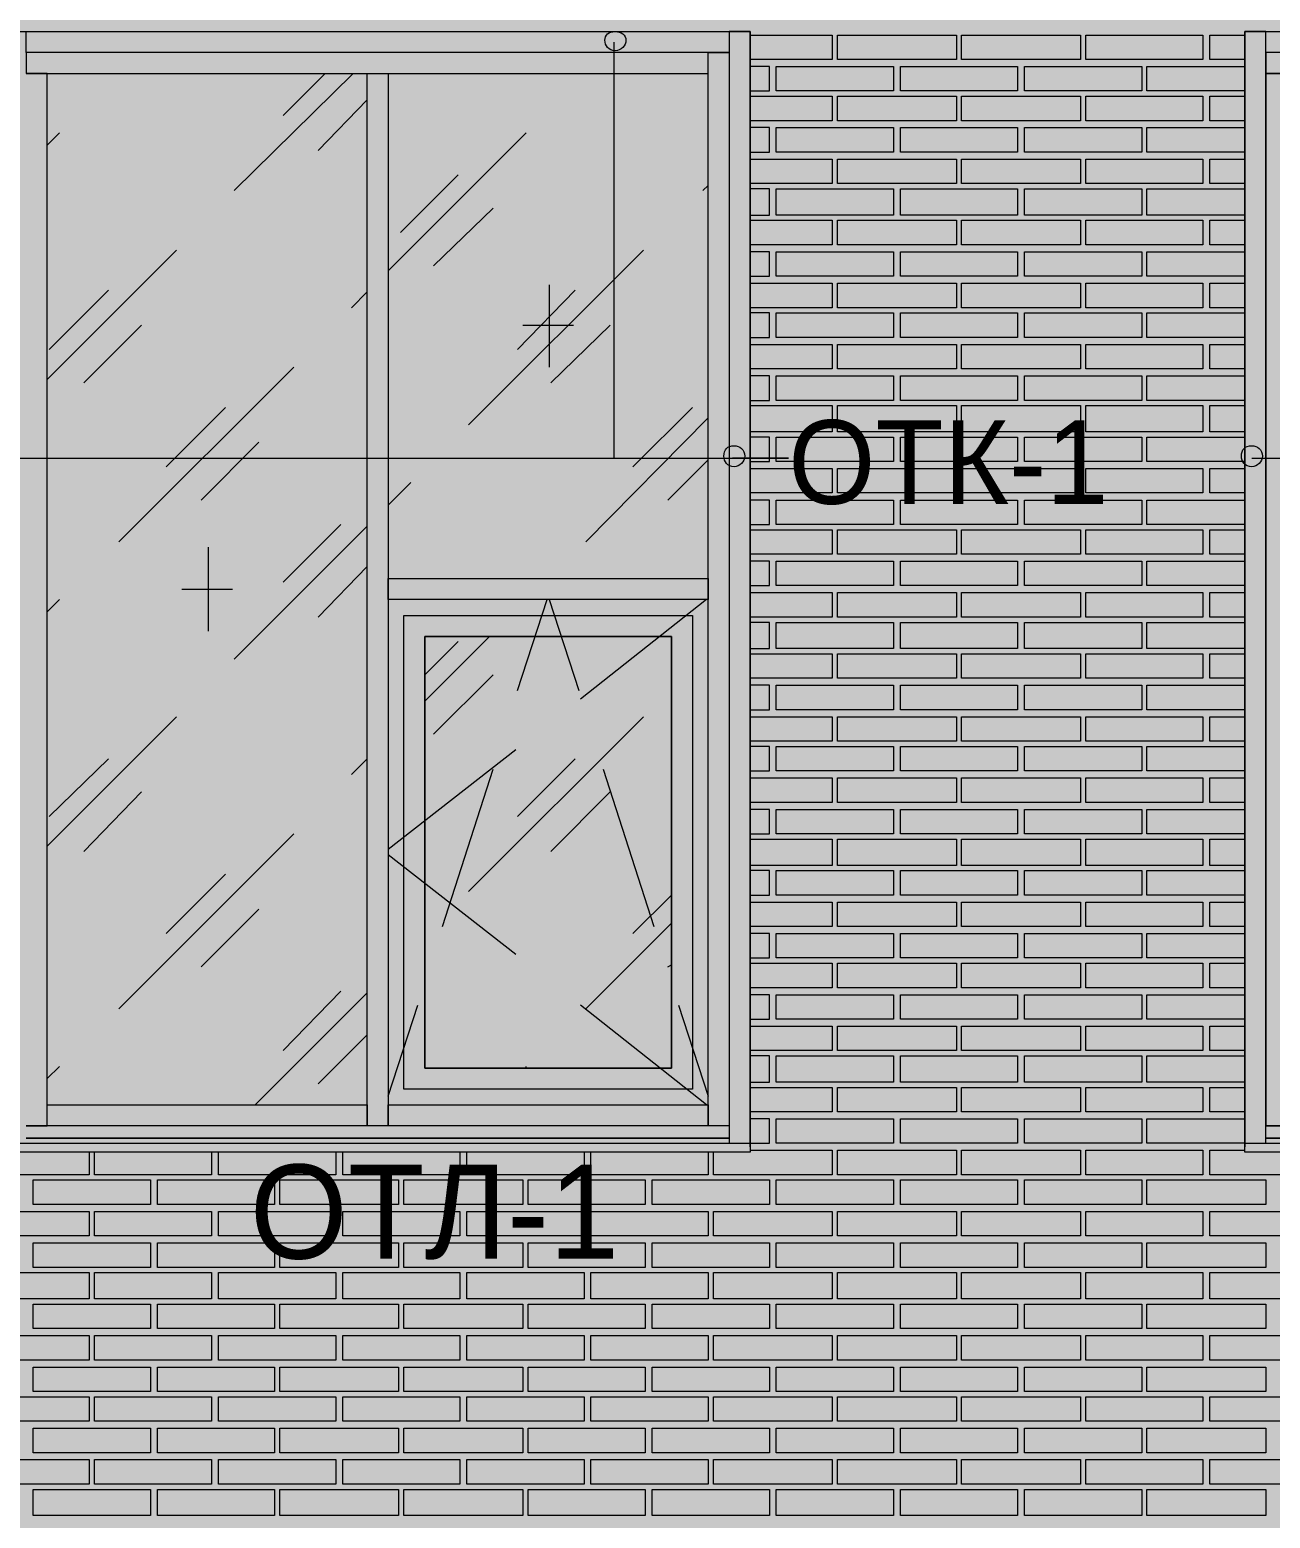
# Model space of a CAD drawing. Header units: millimetres. Extents: x -28928 to 100580, y -22867 to 36490.
# Drawn here: x -324 to 2678, y 3332 to 6934 of the extents above; entities that cross this region are included whole.
import ezdxf

# ---------------------------------------------------------------- set-up
doc = ezdxf.new("R2010")
doc.units = ezdxf.units.MM
doc.layers.add('PDF _Геометрия', color=7, linetype='Continuous', true_color=0x8f8e8d)
doc.layers.add('PDF _Сплошная заливка', color=7, linetype='Continuous', true_color=0xffffff)
doc.layers.add('PDF _Текст', color=7, linetype='Continuous')

msp = doc.modelspace()

# ---------------------------------------------------------------- hatches: boundary and pattern name
at = {"layer": 'PDF _Сплошная заливка', "true_color": 0xdcd6cf, "transparency": 33554559}
h = msp.add_hatch(color=254, dxfattribs=at)
h.paths.add_polyline_path([(-9335.1, -482.4), (-7257.8, -482.4), (-7257.8, -719.3), (-7253.6, -474), (-7245.1, -474), (-7245.1, -719.3), (-7207, -719.3), (-7207, -727.8), (-7164.7, -727.8), (-7164.7, -4713.2), (4931.1, -4713.2), (4931.1, 9028.4), (-9335.1, 9028.4), (-9335.1, 6929.9), (-7274.7, 6929.9), (-7274.7, 4218), (-9335.1, 4218)])
h.paths.add_polyline_path([(-7486.3, -4713.2), (-7486.3, -1163.6), (-9335.1, -1163.6), (-9335.1, -4713.2)])

# ---------------------------------------------------------------- linework, layer by layer
at = {"layer": 'PDF _Геометрия', "color": 7, "lineweight": 9}
for points in [[(-382.8, 6929.9), (1419.5, 6929.9), (1419.5, 4230.7), (1419.5, 4306.8), (1419.5, 5580.3), (1419.5, 6853.7), (1419.5, 6929.9), (1368.7, 6929.9), (1368.7, 6853.7), (1368.7, 5580.3), (1368.7, 4306.8), (1368.7, 4239.1)], [(2718.4, 6828.4), (2667.6, 6828.4), (2667.6, 5580.3), (2667.6, 6853.7), (2667.6, 6929.9), (2616.8, 6929.9), (2616.8, 6853.7), (2616.8, 5580.3), (2616.8, 4306.8), (2616.8, 4230.7), (2616.8, 6929.9), (4414.9, 6929.9)], [(1089.5, 6904.5), (1089.5, 5897.6), (1512.6, 5897.6), (1377.2, 5897.6)], [(-332, 4281.4), (-281.3, 4281.4), (-281.3, 5580.3), (-281.3, 6828.4), (-332, 6828.4)], [(-107.8, 6828.4), (-107.8, 6828.4)], [(171.4, 6544.9), (459.1, 6828.4)], [(289.9, 6726.8), (391.4, 6828.4)], [(1021.8, 6828.4), (1026.1, 6828.4)], [(374.5, 6642.2), (493, 6764.9)], [(-281.3, 6654.9), (-251.6, 6684.5)], [(543.7, 6350.3), (878, 6684.5)], [(573.4, 6443.4), (713, 6583)], [(1305.3, 6544.9), (1318, 6557.6)], [(653.7, 6363), (797.6, 6502.6)], [(-281.3, 6088), (31.8, 6401)], [(738.4, 5978), (1161.4, 6401)], [(933, 6316.4), (933, 6117.6)], [(-277, 6159.9), (-133.2, 6303.7)], [(454.9, 6261.4), (493, 6299.5)], [(856.8, 6159.9), (996.4, 6303.7)], [(-192.4, 6079.5), (-52.8, 6219.1)], [(869.5, 6219.1), (992.2, 6219.1)], [(937.2, 6079.5), (1081.1, 6219.1)], [(-107.8, 5694.5), (315.3, 6117.6)], [(6.4, 5876.4), (150.3, 6020.3)], [(1136.1, 5876.4), (1279.9, 6020.3)], [(1021.8, 5694.5), (1318, 5994.9)], [(91.1, 5796), (230.7, 5935.7)], [(-365.9, 5897.6), (1512.6, 5897.6)], [(1220.7, 5796), (1318, 5893.4)], [(2633.7, 5897.6), (4508, 5897.6)], [(543.7, 5783.4), (598.7, 5838.4)], [(171.4, 5411), (493, 5732.6)], [(289.9, 5597.2), (429.5, 5736.8)], [(108, 5681.8), (108, 5478.7)], [(374.5, 5512.6), (493, 5635.3)], [(-281.3, 5525.3), (-251.6, 5554.9)], [(44.5, 5580.3), (167.2, 5580.3)], [(856.8, 5334.9), (928.7, 5554.9)], [(933, 5554.9), (1004.9, 5334.9)], [(1313.7, 5554.9), (1009.1, 5313.7)], [(2667.6, 4239.1), (2667.6, 4306.8), (2667.6, 5580.3), (2667.6, 4281.4), (2718.4, 4281.4)], [(632.6, 5309.5), (789.1, 5466)], [(632.6, 5373), (713, 5453.4)], [(653.7, 5229.1), (797.6, 5373)], [(-281.3, 4958.4), (31.8, 5271.4)], [(738.4, 4848.4), (1161.4, 5271.4)], [(852.6, 5191), (543.7, 4949.9)], [(-277, 5030.3), (-133.2, 5169.9)], [(454.9, 5131.8), (493, 5169.9)], [(856.8, 5030.3), (996.4, 5169.9)], [(674.9, 4763.7), (797.6, 5144.5)], [(1064.1, 5144.5), (1186.8, 4763.7)], [(-192.4, 4945.7), (-52.8, 5089.5)], [(937.2, 4945.7), (1081.1, 5089.5)], [(-107.8, 4564.9), (315.3, 4988)], [(852.6, 4696), (543.7, 4937.2)], [(6.4, 4746.8), (150.3, 4890.7)], [(1136.1, 4746.8), (1229.1, 4839.9)], [(91.1, 4666.4), (230.7, 4806)], [(1021.8, 4564.9), (1229.1, 4772.2)], [(1220.7, 4666.4), (1229.1, 4670.7)], [(222.2, 4332.2), (493, 4603)], [(289.9, 4463.4), (429.5, 4607.2)], [(543.7, 4353.4), (615.7, 4573.4)], [(1313.7, 4332.2), (1009.1, 4573.4)], [(1246.1, 4573.4), (1318, 4353.4)], [(374.5, 4383), (493, 4501.4)], [(-281.3, 4395.7), (-251.6, 4425.3)], [(878, 4421), (878, 4425.3)], [(1368.7, 4281.4), (-332, 4281.4)], [(1368.7, 4251.8), (-332, 4251.8), (1368.7, 4251.8)], [(1368.7, 4251.8), (-332, 4251.8)], [(4364.1, 4281.4), (2667.6, 4281.4)], [(4364.1, 4251.8), (2667.6, 4251.8), (4364.1, 4251.8)], [(4364.1, 4251.8), (2667.6, 4251.8)], [(1419.5, 4222.2), (1419.5, 4218), (-382.8, 4218), (-382.8, 4239.1), (-382.8, 4243.4)], [(-382.8, 4239.1), (1419.5, 4239.1)], [(1419.5, 4243.4), (1419.5, 4239.1), (1419.5, 4218)], [(4414.9, 4222.2), (4414.9, 4218), (2616.8, 4218), (2616.8, 4239.1), (2616.8, 4243.4)], [(2616.8, 4239.1), (4414.9, 4239.1)], [(2616.8, 4218), (2616.8, 4222.2)]]:
    msp.add_lwpolyline(points, dxfattribs=at)
for points in [[(518.4, 6879.1), (-332, 6879.1), (-332, 6828.4), (518.4, 6828.4), (1318, 6828.4), (1318, 6879.1), (518.4, 6879.1), (-306.6, 6879.1), (-332, 6879.1), (-332, 6929.9), (-306.6, 6929.9), (518.4, 6929.9), (1343.4, 6929.9), (1368.7, 6929.9), (1368.7, 6879.1), (1343.4, 6879.1)], [(3518, 6879.1), (2667.6, 6879.1), (2667.6, 6828.4), (3518, 6828.4), (4317.6, 6828.4), (4317.6, 6879.1), (3518, 6879.1), (2693, 6879.1), (2667.6, 6879.1), (2667.6, 6929.9), (2693, 6929.9), (3518, 6929.9), (4343, 6929.9), (4364.1, 6929.9), (4364.1, 6879.1), (4343, 6879.1)], [(1318, 6853.7), (1318, 6879.1), (1368.7, 6879.1), (1368.7, 6853.7), (1368.7, 5580.3), (1368.7, 4281.4), (1318, 4281.4), (1318, 5580.3)], [(543.7, 4281.4), (493, 4281.4), (-281.3, 4281.4), (-281.3, 4332.2), (493, 4332.2), (493, 4281.4), (493, 5580.3), (493, 6828.4), (543.7, 6828.4), (543.7, 5580.3)], [(1318, 5554.9), (543.7, 5554.9), (543.7, 5605.7), (1318, 5605.7)], [(581.8, 5516.8), (1279.9, 5516.8), (1279.9, 4370.3), (581.8, 4370.3)], [(1279.9, 5516.8), (1279.9, 4370.3), (581.8, 4370.3), (581.8, 5516.8)], [(1229.1, 5466), (632.6, 5466), (632.6, 4421), (1229.1, 4421)], [(632.6, 4421), (632.6, 5466), (1229.1, 5466), (1229.1, 4421)], [(1318, 4281.4), (543.7, 4281.4), (543.7, 4332.2), (1318, 4332.2)]]:
    msp.add_lwpolyline(points, close=True, dxfattribs=at)
at = {"layer": 'PDF _Геометрия', "lineweight": 9}
for points in [[(1419.5, 6921.4), (1618.4, 6921.4), (1618.4, 6862.2), (1419.5, 6862.2)], [(2616.8, 6862.2), (2532.2, 6862.2), (2532.2, 6921.4), (2616.8, 6921.4)], [(1419.5, 6786), (1466.1, 6786), (1466.1, 6845.3), (1419.5, 6845.3)], [(2616.8, 6786), (2523.7, 6786), (2379.9, 6786), (2379.9, 6845.3), (2523.7, 6845.3), (2616.8, 6845.3)], [(1419.5, 6773.4), (1618.4, 6773.4), (1618.4, 6714.1), (1419.5, 6714.1)], [(2616.8, 6714.1), (2532.2, 6714.1), (2532.2, 6773.4), (2616.8, 6773.4)], [(1419.5, 6638), (1466.1, 6638), (1466.1, 6697.2), (1419.5, 6697.2)], [(2616.8, 6638), (2523.7, 6638), (2379.9, 6638), (2379.9, 6697.2), (2523.7, 6697.2), (2616.8, 6697.2)], [(1419.5, 6621), (1618.4, 6621), (1618.4, 6561.8), (1419.5, 6561.8)], [(2616.8, 6561.8), (2532.2, 6561.8), (2532.2, 6621), (2616.8, 6621)], [(1419.5, 6485.7), (1466.1, 6485.7), (1466.1, 6549.1), (1419.5, 6549.1)], [(2616.8, 6485.7), (2523.7, 6485.7), (2379.9, 6485.7), (2379.9, 6549.1), (2523.7, 6549.1), (2616.8, 6549.1)], [(1419.5, 6473), (1618.4, 6473), (1618.4, 6413.7), (1419.5, 6413.7)], [(2616.8, 6413.7), (2532.2, 6413.7), (2532.2, 6473), (2616.8, 6473)], [(1419.5, 6337.6), (1466.1, 6337.6), (1466.1, 6396.8), (1419.5, 6396.8)], [(2616.8, 6337.6), (2523.7, 6337.6), (2379.9, 6337.6), (2379.9, 6396.8), (2523.7, 6396.8), (2616.8, 6396.8)], [(1419.5, 6320.7), (1618.4, 6320.7), (1618.4, 6261.4), (1419.5, 6261.4)], [(2616.8, 6261.4), (2532.2, 6261.4), (2532.2, 6320.7), (2616.8, 6320.7)], [(1419.5, 6189.5), (1466.1, 6189.5), (1466.1, 6248.7), (1419.5, 6248.7)], [(2616.8, 6189.5), (2523.7, 6189.5), (2379.9, 6189.5), (2379.9, 6248.7), (2523.7, 6248.7), (2616.8, 6248.7)], [(1419.5, 6172.6), (1618.4, 6172.6), (1618.4, 6113.4), (1419.5, 6113.4)], [(2616.8, 6113.4), (2532.2, 6113.4), (2532.2, 6172.6), (2616.8, 6172.6)], [(1419.5, 6037.2), (1466.1, 6037.2), (1466.1, 6096.4), (1419.5, 6096.4)], [(2616.8, 6037.2), (2523.7, 6037.2), (2379.9, 6037.2), (2379.9, 6096.4), (2523.7, 6096.4), (2616.8, 6096.4)], [(1419.5, 6024.5), (1618.4, 6024.5), (1618.4, 5961), (1419.5, 5961)], [(2616.8, 5961), (2532.2, 5961), (2532.2, 6024.5), (2616.8, 6024.5)], [(1419.5, 5889.1), (1466.1, 5889.1), (1466.1, 5948.4), (1419.5, 5948.4)], [(2616.8, 5889.1), (2523.7, 5889.1), (2379.9, 5889.1), (2379.9, 5948.4), (2523.7, 5948.4), (2616.8, 5948.4)], [(1419.5, 5872.2), (1618.4, 5872.2), (1618.4, 5813), (1419.5, 5813)], [(2616.8, 5813), (2532.2, 5813), (2532.2, 5872.2), (2616.8, 5872.2)], [(1419.5, 5736.8), (1466.1, 5736.8), (1466.1, 5796), (1419.5, 5796)], [(2616.8, 5736.8), (2523.7, 5736.8), (2379.9, 5736.8), (2379.9, 5796), (2523.7, 5796), (2616.8, 5796)], [(1419.5, 5724.1), (1618.4, 5724.1), (1618.4, 5664.9), (1419.5, 5664.9)], [(2616.8, 5664.9), (2532.2, 5664.9), (2532.2, 5724.1), (2616.8, 5724.1)], [(1419.5, 5588.7), (1466.1, 5588.7), (1466.1, 5648), (1419.5, 5648)], [(2616.8, 5588.7), (2523.7, 5588.7), (2379.9, 5588.7), (2379.9, 5648), (2523.7, 5648), (2616.8, 5648)], [(1419.5, 5571.8), (1618.4, 5571.8), (1618.4, 5512.6), (1419.5, 5512.6)], [(2616.8, 5512.6), (2532.2, 5512.6), (2532.2, 5571.8), (2616.8, 5571.8)], [(1419.5, 5436.4), (1466.1, 5436.4), (1466.1, 5499.9), (1419.5, 5499.9)], [(2616.8, 5436.4), (2523.7, 5436.4), (2379.9, 5436.4), (2379.9, 5499.9), (2523.7, 5499.9), (2616.8, 5499.9)], [(1419.5, 5423.7), (1618.4, 5423.7), (1618.4, 5364.5), (1419.5, 5364.5)], [(2616.8, 5364.5), (2532.2, 5364.5), (2532.2, 5423.7), (2616.8, 5423.7)], [(1419.5, 5288.4), (1466.1, 5288.4), (1466.1, 5347.6), (1419.5, 5347.6)], [(2616.8, 5288.4), (2523.7, 5288.4), (2379.9, 5288.4), (2379.9, 5347.6), (2523.7, 5347.6), (2616.8, 5347.6)], [(1419.5, 5271.4), (1618.4, 5271.4), (1618.4, 5212.2), (1419.5, 5212.2)], [(2616.8, 5212.2), (2532.2, 5212.2), (2532.2, 5271.4), (2616.8, 5271.4)], [(1419.5, 5140.3), (1466.1, 5140.3), (1466.1, 5199.5), (1419.5, 5199.5)], [(2616.8, 5140.3), (2523.7, 5140.3), (2379.9, 5140.3), (2379.9, 5199.5), (2523.7, 5199.5), (2616.8, 5199.5)], [(1419.5, 5123.4), (1618.4, 5123.4), (1618.4, 5064.1), (1419.5, 5064.1)], [(2616.8, 5064.1), (2532.2, 5064.1), (2532.2, 5123.4), (2616.8, 5123.4)], [(1419.5, 4988), (1466.1, 4988), (1466.1, 5047.2), (1419.5, 5047.2)], [(2616.8, 4988), (2523.7, 4988), (2379.9, 4988), (2379.9, 5047.2), (2523.7, 5047.2), (2616.8, 5047.2)], [(1419.5, 4975.3), (1618.4, 4975.3), (1618.4, 4911.8), (1419.5, 4911.8)], [(2616.8, 4911.8), (2532.2, 4911.8), (2532.2, 4975.3), (2616.8, 4975.3)], [(1419.5, 4839.9), (1466.1, 4839.9), (1466.1, 4899.1), (1419.5, 4899.1)], [(2616.8, 4839.9), (2523.7, 4839.9), (2379.9, 4839.9), (2379.9, 4899.1), (2523.7, 4899.1), (2616.8, 4899.1)], [(1419.5, 4823), (1618.4, 4823), (1618.4, 4763.7), (1419.5, 4763.7)], [(2616.8, 4763.7), (2532.2, 4763.7), (2532.2, 4823), (2616.8, 4823)], [(1419.5, 4687.6), (1466.1, 4687.6), (1466.1, 4746.8), (1419.5, 4746.8)], [(2616.8, 4687.6), (2523.7, 4687.6), (2379.9, 4687.6), (2379.9, 4746.8), (2523.7, 4746.8), (2616.8, 4746.8)], [(1419.5, 4674.9), (1618.4, 4674.9), (1618.4, 4615.7), (1419.5, 4615.7)], [(2616.8, 4615.7), (2532.2, 4615.7), (2532.2, 4674.9), (2616.8, 4674.9)], [(1419.5, 4539.5), (1466.1, 4539.5), (1466.1, 4598.7), (1419.5, 4598.7)], [(2616.8, 4539.5), (2523.7, 4539.5), (2379.9, 4539.5), (2379.9, 4598.7), (2523.7, 4598.7), (2616.8, 4598.7)], [(1419.5, 4522.6), (1618.4, 4522.6), (1618.4, 4463.4), (1419.5, 4463.4)], [(2616.8, 4463.4), (2532.2, 4463.4), (2532.2, 4522.6), (2616.8, 4522.6)], [(1419.5, 4387.2), (1466.1, 4387.2), (1466.1, 4450.7), (1419.5, 4450.7)], [(2616.8, 4387.2), (2523.7, 4387.2), (2379.9, 4387.2), (2379.9, 4450.7), (2523.7, 4450.7), (2616.8, 4450.7)], [(1419.5, 4374.5), (1618.4, 4374.5), (1618.4, 4315.3), (1419.5, 4315.3)], [(2616.8, 4315.3), (2532.2, 4315.3), (2532.2, 4374.5), (2616.8, 4374.5)], [(1419.5, 4239.1), (1466.1, 4239.1), (1466.1, 4298.4), (1419.5, 4298.4)], [(2616.8, 4239.1), (2523.7, 4239.1), (2379.9, 4239.1), (2379.9, 4298.4), (2523.7, 4298.4), (2616.8, 4298.4)], [(-179.7, 4218), (-179.7, 4163), (-467.4, 4163), (-467.4, 4222.2), (-382.8, 4222.2)], [(116.4, 4218), (116.4, 4163), (-167, 4163), (-167, 4218)], [(416.8, 4218), (416.8, 4163), (133.4, 4163), (133.4, 4218)], [(717.2, 4218), (717.2, 4163), (433.7, 4163), (433.7, 4218)], [(1017.6, 4218), (1017.6, 4163), (734.1, 4163), (734.1, 4218)], [(1318, 4218), (1318, 4163), (1034.5, 4163), (1034.5, 4218)], [(1419.5, 4222.2), (1618.4, 4222.2), (1618.4, 4163), (1330.7, 4163), (1330.7, 4218)], [(2815.7, 4218), (2815.7, 4163), (2532.2, 4163), (2532.2, 4222.2), (2616.8, 4222.2)]]:
    msp.add_lwpolyline(points, dxfattribs=at)
for points in [[(1918.7, 6921.4), (1918.7, 6862.2), (1631.1, 6862.2), (1631.1, 6921.4)], [(2219.1, 6921.4), (2219.1, 6862.2), (1931.4, 6862.2), (1931.4, 6921.4)], [(2515.3, 6921.4), (2515.3, 6862.2), (2231.8, 6862.2), (2231.8, 6921.4)], [(1766.4, 6786), (1626.8, 6786), (1483, 6786), (1483, 6845.3), (1626.8, 6845.3), (1766.4, 6845.3)], [(2066.8, 6786), (1923, 6786), (1783.4, 6786), (1783.4, 6845.3), (1923, 6845.3), (2066.8, 6845.3)], [(2367.2, 6786), (2223.4, 6786), (2083.7, 6786), (2083.7, 6845.3), (2223.4, 6845.3), (2367.2, 6845.3)], [(1918.7, 6773.4), (1918.7, 6714.1), (1631.1, 6714.1), (1631.1, 6773.4)], [(2219.1, 6773.4), (2219.1, 6714.1), (1931.4, 6714.1), (1931.4, 6773.4)], [(2515.3, 6773.4), (2515.3, 6714.1), (2231.8, 6714.1), (2231.8, 6773.4)], [(1766.4, 6638), (1626.8, 6638), (1483, 6638), (1483, 6697.2), (1626.8, 6697.2), (1766.4, 6697.2)], [(2066.8, 6638), (1923, 6638), (1783.4, 6638), (1783.4, 6697.2), (1923, 6697.2), (2066.8, 6697.2)], [(2367.2, 6638), (2223.4, 6638), (2083.7, 6638), (2083.7, 6697.2), (2223.4, 6697.2), (2367.2, 6697.2)], [(1918.7, 6621), (1918.7, 6561.8), (1631.1, 6561.8), (1631.1, 6621)], [(2219.1, 6621), (2219.1, 6561.8), (1931.4, 6561.8), (1931.4, 6621)], [(2515.3, 6621), (2515.3, 6561.8), (2231.8, 6561.8), (2231.8, 6621)], [(1766.4, 6485.7), (1626.8, 6485.7), (1483, 6485.7), (1483, 6549.1), (1626.8, 6549.1), (1766.4, 6549.1)], [(2066.8, 6485.7), (1923, 6485.7), (1783.4, 6485.7), (1783.4, 6549.1), (1923, 6549.1), (2066.8, 6549.1)], [(2367.2, 6485.7), (2223.4, 6485.7), (2083.7, 6485.7), (2083.7, 6549.1), (2223.4, 6549.1), (2367.2, 6549.1)], [(1918.7, 6473), (1918.7, 6413.7), (1631.1, 6413.7), (1631.1, 6473)], [(2219.1, 6473), (2219.1, 6413.7), (1931.4, 6413.7), (1931.4, 6473)], [(2515.3, 6473), (2515.3, 6413.7), (2231.8, 6413.7), (2231.8, 6473)], [(1766.4, 6337.6), (1626.8, 6337.6), (1483, 6337.6), (1483, 6396.8), (1626.8, 6396.8), (1766.4, 6396.8)], [(2066.8, 6337.6), (1923, 6337.6), (1783.4, 6337.6), (1783.4, 6396.8), (1923, 6396.8), (2066.8, 6396.8)], [(2367.2, 6337.6), (2223.4, 6337.6), (2083.7, 6337.6), (2083.7, 6396.8), (2223.4, 6396.8), (2367.2, 6396.8)], [(1918.7, 6320.7), (1918.7, 6261.4), (1631.1, 6261.4), (1631.1, 6320.7)], [(2219.1, 6320.7), (2219.1, 6261.4), (1931.4, 6261.4), (1931.4, 6320.7)], [(2515.3, 6320.7), (2515.3, 6261.4), (2231.8, 6261.4), (2231.8, 6320.7)], [(1766.4, 6189.5), (1626.8, 6189.5), (1483, 6189.5), (1483, 6248.7), (1626.8, 6248.7), (1766.4, 6248.7)], [(2066.8, 6189.5), (1923, 6189.5), (1783.4, 6189.5), (1783.4, 6248.7), (1923, 6248.7), (2066.8, 6248.7)], [(2367.2, 6189.5), (2223.4, 6189.5), (2083.7, 6189.5), (2083.7, 6248.7), (2223.4, 6248.7), (2367.2, 6248.7)], [(1918.7, 6172.6), (1918.7, 6113.4), (1631.1, 6113.4), (1631.1, 6172.6)], [(2219.1, 6172.6), (2219.1, 6113.4), (1931.4, 6113.4), (1931.4, 6172.6)], [(2515.3, 6172.6), (2515.3, 6113.4), (2231.8, 6113.4), (2231.8, 6172.6)], [(1766.4, 6037.2), (1626.8, 6037.2), (1483, 6037.2), (1483, 6096.4), (1626.8, 6096.4), (1766.4, 6096.4)], [(2066.8, 6037.2), (1923, 6037.2), (1783.4, 6037.2), (1783.4, 6096.4), (1923, 6096.4), (2066.8, 6096.4)], [(2367.2, 6037.2), (2223.4, 6037.2), (2083.7, 6037.2), (2083.7, 6096.4), (2223.4, 6096.4), (2367.2, 6096.4)], [(1918.7, 6024.5), (1918.7, 5961), (1631.1, 5961), (1631.1, 6024.5)], [(2219.1, 6024.5), (2219.1, 5961), (1931.4, 5961), (1931.4, 6024.5)], [(2515.3, 6024.5), (2515.3, 5961), (2231.8, 5961), (2231.8, 6024.5)], [(1766.4, 5889.1), (1626.8, 5889.1), (1483, 5889.1), (1483, 5948.4), (1626.8, 5948.4), (1766.4, 5948.4)], [(2066.8, 5889.1), (1923, 5889.1), (1783.4, 5889.1), (1783.4, 5948.4), (1923, 5948.4), (2066.8, 5948.4)], [(2367.2, 5889.1), (2223.4, 5889.1), (2083.7, 5889.1), (2083.7, 5948.4), (2223.4, 5948.4), (2367.2, 5948.4)], [(1918.7, 5872.2), (1918.7, 5813), (1631.1, 5813), (1631.1, 5872.2)], [(2219.1, 5872.2), (2219.1, 5813), (1931.4, 5813), (1931.4, 5872.2)], [(2515.3, 5872.2), (2515.3, 5813), (2231.8, 5813), (2231.8, 5872.2)], [(1766.4, 5736.8), (1626.8, 5736.8), (1483, 5736.8), (1483, 5796), (1626.8, 5796), (1766.4, 5796)], [(2066.8, 5736.8), (1923, 5736.8), (1783.4, 5736.8), (1783.4, 5796), (1923, 5796), (2066.8, 5796)], [(2367.2, 5736.8), (2223.4, 5736.8), (2083.7, 5736.8), (2083.7, 5796), (2223.4, 5796), (2367.2, 5796)], [(1918.7, 5724.1), (1918.7, 5664.9), (1631.1, 5664.9), (1631.1, 5724.1)], [(2219.1, 5724.1), (2219.1, 5664.9), (1931.4, 5664.9), (1931.4, 5724.1)], [(2515.3, 5724.1), (2515.3, 5664.9), (2231.8, 5664.9), (2231.8, 5724.1)], [(1766.4, 5588.7), (1626.8, 5588.7), (1483, 5588.7), (1483, 5648), (1626.8, 5648), (1766.4, 5648)], [(2066.8, 5588.7), (1923, 5588.7), (1783.4, 5588.7), (1783.4, 5648), (1923, 5648), (2066.8, 5648)], [(2367.2, 5588.7), (2223.4, 5588.7), (2083.7, 5588.7), (2083.7, 5648), (2223.4, 5648), (2367.2, 5648)], [(1918.7, 5571.8), (1918.7, 5512.6), (1631.1, 5512.6), (1631.1, 5571.8)], [(2219.1, 5571.8), (2219.1, 5512.6), (1931.4, 5512.6), (1931.4, 5571.8)], [(2515.3, 5571.8), (2515.3, 5512.6), (2231.8, 5512.6), (2231.8, 5571.8)], [(1766.4, 5436.4), (1626.8, 5436.4), (1483, 5436.4), (1483, 5499.9), (1626.8, 5499.9), (1766.4, 5499.9)], [(2066.8, 5436.4), (1923, 5436.4), (1783.4, 5436.4), (1783.4, 5499.9), (1923, 5499.9), (2066.8, 5499.9)], [(2367.2, 5436.4), (2223.4, 5436.4), (2083.7, 5436.4), (2083.7, 5499.9), (2223.4, 5499.9), (2367.2, 5499.9)], [(1918.7, 5423.7), (1918.7, 5364.5), (1631.1, 5364.5), (1631.1, 5423.7)], [(2219.1, 5423.7), (2219.1, 5364.5), (1931.4, 5364.5), (1931.4, 5423.7)], [(2515.3, 5423.7), (2515.3, 5364.5), (2231.8, 5364.5), (2231.8, 5423.7)], [(1766.4, 5288.4), (1626.8, 5288.4), (1483, 5288.4), (1483, 5347.6), (1626.8, 5347.6), (1766.4, 5347.6)], [(2066.8, 5288.4), (1923, 5288.4), (1783.4, 5288.4), (1783.4, 5347.6), (1923, 5347.6), (2066.8, 5347.6)], [(2367.2, 5288.4), (2223.4, 5288.4), (2083.7, 5288.4), (2083.7, 5347.6), (2223.4, 5347.6), (2367.2, 5347.6)], [(1918.7, 5271.4), (1918.7, 5212.2), (1631.1, 5212.2), (1631.1, 5271.4)], [(2219.1, 5271.4), (2219.1, 5212.2), (1931.4, 5212.2), (1931.4, 5271.4)], [(2515.3, 5271.4), (2515.3, 5212.2), (2231.8, 5212.2), (2231.8, 5271.4)], [(1766.4, 5140.3), (1626.8, 5140.3), (1483, 5140.3), (1483, 5199.5), (1626.8, 5199.5), (1766.4, 5199.5)], [(2066.8, 5140.3), (1923, 5140.3), (1783.4, 5140.3), (1783.4, 5199.5), (1923, 5199.5), (2066.8, 5199.5)], [(2367.2, 5140.3), (2223.4, 5140.3), (2083.7, 5140.3), (2083.7, 5199.5), (2223.4, 5199.5), (2367.2, 5199.5)], [(1918.7, 5123.4), (1918.7, 5064.1), (1631.1, 5064.1), (1631.1, 5123.4)], [(2219.1, 5123.4), (2219.1, 5064.1), (1931.4, 5064.1), (1931.4, 5123.4)], [(2515.3, 5123.4), (2515.3, 5064.1), (2231.8, 5064.1), (2231.8, 5123.4)], [(1766.4, 4988), (1626.8, 4988), (1483, 4988), (1483, 5047.2), (1626.8, 5047.2), (1766.4, 5047.2)], [(2066.8, 4988), (1923, 4988), (1783.4, 4988), (1783.4, 5047.2), (1923, 5047.2), (2066.8, 5047.2)], [(2367.2, 4988), (2223.4, 4988), (2083.7, 4988), (2083.7, 5047.2), (2223.4, 5047.2), (2367.2, 5047.2)], [(1918.7, 4975.3), (1918.7, 4911.8), (1631.1, 4911.8), (1631.1, 4975.3)], [(2219.1, 4975.3), (2219.1, 4911.8), (1931.4, 4911.8), (1931.4, 4975.3)], [(2515.3, 4975.3), (2515.3, 4911.8), (2231.8, 4911.8), (2231.8, 4975.3)], [(1766.4, 4839.9), (1626.8, 4839.9), (1483, 4839.9), (1483, 4899.1), (1626.8, 4899.1), (1766.4, 4899.1)], [(2066.8, 4839.9), (1923, 4839.9), (1783.4, 4839.9), (1783.4, 4899.1), (1923, 4899.1), (2066.8, 4899.1)], [(2367.2, 4839.9), (2223.4, 4839.9), (2083.7, 4839.9), (2083.7, 4899.1), (2223.4, 4899.1), (2367.2, 4899.1)], [(1918.7, 4823), (1918.7, 4763.7), (1631.1, 4763.7), (1631.1, 4823)], [(2219.1, 4823), (2219.1, 4763.7), (1931.4, 4763.7), (1931.4, 4823)], [(2515.3, 4823), (2515.3, 4763.7), (2231.8, 4763.7), (2231.8, 4823)], [(1766.4, 4687.6), (1626.8, 4687.6), (1483, 4687.6), (1483, 4746.8), (1626.8, 4746.8), (1766.4, 4746.8)], [(2066.8, 4687.6), (1923, 4687.6), (1783.4, 4687.6), (1783.4, 4746.8), (1923, 4746.8), (2066.8, 4746.8)], [(2367.2, 4687.6), (2223.4, 4687.6), (2083.7, 4687.6), (2083.7, 4746.8), (2223.4, 4746.8), (2367.2, 4746.8)], [(1918.7, 4674.9), (1918.7, 4615.7), (1631.1, 4615.7), (1631.1, 4674.9)], [(2219.1, 4674.9), (2219.1, 4615.7), (1931.4, 4615.7), (1931.4, 4674.9)], [(2515.3, 4674.9), (2515.3, 4615.7), (2231.8, 4615.7), (2231.8, 4674.9)], [(1766.4, 4539.5), (1626.8, 4539.5), (1483, 4539.5), (1483, 4598.7), (1626.8, 4598.7), (1766.4, 4598.7)], [(2066.8, 4539.5), (1923, 4539.5), (1783.4, 4539.5), (1783.4, 4598.7), (1923, 4598.7), (2066.8, 4598.7)], [(2367.2, 4539.5), (2223.4, 4539.5), (2083.7, 4539.5), (2083.7, 4598.7), (2223.4, 4598.7), (2367.2, 4598.7)], [(1918.7, 4522.6), (1918.7, 4463.4), (1631.1, 4463.4), (1631.1, 4522.6)], [(2219.1, 4522.6), (2219.1, 4463.4), (1931.4, 4463.4), (1931.4, 4522.6)], [(2515.3, 4522.6), (2515.3, 4463.4), (2231.8, 4463.4), (2231.8, 4522.6)], [(1766.4, 4387.2), (1626.8, 4387.2), (1483, 4387.2), (1483, 4450.7), (1626.8, 4450.7), (1766.4, 4450.7)], [(2066.8, 4387.2), (1923, 4387.2), (1783.4, 4387.2), (1783.4, 4450.7), (1923, 4450.7), (2066.8, 4450.7)], [(2367.2, 4387.2), (2223.4, 4387.2), (2083.7, 4387.2), (2083.7, 4450.7), (2223.4, 4450.7), (2367.2, 4450.7)], [(1918.7, 4374.5), (1918.7, 4315.3), (1631.1, 4315.3), (1631.1, 4374.5)], [(2219.1, 4374.5), (2219.1, 4315.3), (1931.4, 4315.3), (1931.4, 4374.5)], [(2515.3, 4374.5), (2515.3, 4315.3), (2231.8, 4315.3), (2231.8, 4374.5)], [(1766.4, 4239.1), (1626.8, 4239.1), (1483, 4239.1), (1483, 4298.4), (1626.8, 4298.4), (1766.4, 4298.4)], [(2066.8, 4239.1), (1923, 4239.1), (1783.4, 4239.1), (1783.4, 4298.4), (1923, 4298.4), (2066.8, 4298.4)], [(2367.2, 4239.1), (2223.4, 4239.1), (2083.7, 4239.1), (2083.7, 4298.4), (2223.4, 4298.4), (2367.2, 4298.4)], [(1918.7, 4222.2), (1918.7, 4163), (1631.1, 4163), (1631.1, 4222.2)], [(2219.1, 4222.2), (2219.1, 4163), (1931.4, 4163), (1931.4, 4222.2)], [(2515.3, 4222.2), (2515.3, 4163), (2231.8, 4163), (2231.8, 4222.2)], [(-31.6, 4091), (-175.5, 4091), (-315.1, 4091), (-315.1, 4150.3), (-175.5, 4150.3), (-31.6, 4150.3)], [(268.7, 4091), (124.9, 4091), (-14.7, 4091), (-14.7, 4150.3), (124.9, 4150.3), (268.7, 4150.3)], [(569.1, 4091), (425.3, 4091), (281.4, 4091), (281.4, 4150.3), (425.3, 4150.3), (569.1, 4150.3)], [(869.5, 4091), (725.7, 4091), (581.8, 4091), (581.8, 4150.3), (725.7, 4150.3), (869.5, 4150.3)], [(1165.7, 4091), (1026.1, 4091), (882.2, 4091), (882.2, 4150.3), (1026.1, 4150.3), (1165.7, 4150.3)], [(1466.1, 4091), (1326.4, 4091), (1182.6, 4091), (1182.6, 4150.3), (1326.4, 4150.3), (1466.1, 4150.3)], [(1766.4, 4091), (1626.8, 4091), (1483, 4091), (1483, 4150.3), (1626.8, 4150.3), (1766.4, 4150.3)], [(2066.8, 4091), (1923, 4091), (1783.4, 4091), (1783.4, 4150.3), (1923, 4150.3), (2066.8, 4150.3)], [(2367.2, 4091), (2223.4, 4091), (2083.7, 4091), (2083.7, 4150.3), (2223.4, 4150.3), (2367.2, 4150.3)], [(2667.6, 4091), (2523.7, 4091), (2379.9, 4091), (2379.9, 4150.3), (2523.7, 4150.3), (2667.6, 4150.3)], [(-179.7, 4074.1), (-179.7, 4014.9), (-467.4, 4014.9), (-467.4, 4074.1)], [(116.4, 4074.1), (116.4, 4014.9), (-167, 4014.9), (-167, 4074.1)], [(416.8, 4074.1), (416.8, 4014.9), (133.4, 4014.9), (133.4, 4074.1)], [(717.2, 4074.1), (717.2, 4014.9), (433.7, 4014.9), (433.7, 4074.1)], [(1017.6, 4074.1), (1017.6, 4014.9), (734.1, 4014.9), (734.1, 4074.1)], [(1318, 4074.1), (1318, 4014.9), (1034.5, 4014.9), (1034.5, 4074.1)], [(1618.4, 4074.1), (1618.4, 4014.9), (1330.7, 4014.9), (1330.7, 4074.1)], [(1918.7, 4074.1), (1918.7, 4014.9), (1631.1, 4014.9), (1631.1, 4074.1)], [(2219.1, 4074.1), (2219.1, 4014.9), (1931.4, 4014.9), (1931.4, 4074.1)], [(2515.3, 4074.1), (2515.3, 4014.9), (2231.8, 4014.9), (2231.8, 4074.1)], [(2815.7, 4074.1), (2815.7, 4014.9), (2532.2, 4014.9), (2532.2, 4074.1)], [(-31.6, 3938.7), (-175.5, 3938.7), (-315.1, 3938.7), (-315.1, 3998), (-175.5, 3998), (-31.6, 3998)], [(268.7, 3938.7), (124.9, 3938.7), (-14.7, 3938.7), (-14.7, 3998), (124.9, 3998), (268.7, 3998)], [(569.1, 3938.7), (425.3, 3938.7), (281.4, 3938.7), (281.4, 3998), (425.3, 3998), (569.1, 3998)], [(869.5, 3938.7), (725.7, 3938.7), (581.8, 3938.7), (581.8, 3998), (725.7, 3998), (869.5, 3998)], [(1165.7, 3938.7), (1026.1, 3938.7), (882.2, 3938.7), (882.2, 3998), (1026.1, 3998), (1165.7, 3998)], [(1466.1, 3938.7), (1326.4, 3938.7), (1182.6, 3938.7), (1182.6, 3998), (1326.4, 3998), (1466.1, 3998)], [(1766.4, 3938.7), (1626.8, 3938.7), (1483, 3938.7), (1483, 3998), (1626.8, 3998), (1766.4, 3998)], [(2066.8, 3938.7), (1923, 3938.7), (1783.4, 3938.7), (1783.4, 3998), (1923, 3998), (2066.8, 3998)], [(2367.2, 3938.7), (2223.4, 3938.7), (2083.7, 3938.7), (2083.7, 3998), (2223.4, 3998), (2367.2, 3998)], [(2667.6, 3938.7), (2523.7, 3938.7), (2379.9, 3938.7), (2379.9, 3998), (2523.7, 3998), (2667.6, 3998)], [(-179.7, 3926), (-179.7, 3862.6), (-467.4, 3862.6), (-467.4, 3926)], [(116.4, 3926), (116.4, 3862.6), (-167, 3862.6), (-167, 3926)], [(416.8, 3926), (416.8, 3862.6), (133.4, 3862.6), (133.4, 3926)], [(717.2, 3926), (717.2, 3862.6), (433.7, 3862.6), (433.7, 3926)], [(1017.6, 3926), (1017.6, 3862.6), (734.1, 3862.6), (734.1, 3926)], [(1318, 3926), (1318, 3862.6), (1034.5, 3862.6), (1034.5, 3926)], [(1618.4, 3926), (1618.4, 3862.6), (1330.7, 3862.6), (1330.7, 3926)], [(1918.7, 3926), (1918.7, 3862.6), (1631.1, 3862.6), (1631.1, 3926)], [(2219.1, 3926), (2219.1, 3862.6), (1931.4, 3862.6), (1931.4, 3926)], [(2515.3, 3926), (2515.3, 3862.6), (2231.8, 3862.6), (2231.8, 3926)], [(2815.7, 3926), (2815.7, 3862.6), (2532.2, 3862.6), (2532.2, 3926)], [(-31.6, 3790.7), (-175.5, 3790.7), (-315.1, 3790.7), (-315.1, 3849.9), (-175.5, 3849.9), (-31.6, 3849.9)], [(268.7, 3790.7), (124.9, 3790.7), (-14.7, 3790.7), (-14.7, 3849.9), (124.9, 3849.9), (268.7, 3849.9)], [(569.1, 3790.7), (425.3, 3790.7), (281.4, 3790.7), (281.4, 3849.9), (425.3, 3849.9), (569.1, 3849.9)], [(869.5, 3790.7), (725.7, 3790.7), (581.8, 3790.7), (581.8, 3849.9), (725.7, 3849.9), (869.5, 3849.9)], [(1165.7, 3790.7), (1026.1, 3790.7), (882.2, 3790.7), (882.2, 3849.9), (1026.1, 3849.9), (1165.7, 3849.9)], [(1466.1, 3790.7), (1326.4, 3790.7), (1182.6, 3790.7), (1182.6, 3849.9), (1326.4, 3849.9), (1466.1, 3849.9)], [(1766.4, 3790.7), (1626.8, 3790.7), (1483, 3790.7), (1483, 3849.9), (1626.8, 3849.9), (1766.4, 3849.9)], [(2066.8, 3790.7), (1923, 3790.7), (1783.4, 3790.7), (1783.4, 3849.9), (1923, 3849.9), (2066.8, 3849.9)], [(2367.2, 3790.7), (2223.4, 3790.7), (2083.7, 3790.7), (2083.7, 3849.9), (2223.4, 3849.9), (2367.2, 3849.9)], [(2667.6, 3790.7), (2523.7, 3790.7), (2379.9, 3790.7), (2379.9, 3849.9), (2523.7, 3849.9), (2667.6, 3849.9)], [(-179.7, 3773.7), (-179.7, 3714.5), (-467.4, 3714.5), (-467.4, 3773.7)], [(116.4, 3773.7), (116.4, 3714.5), (-167, 3714.5), (-167, 3773.7)], [(416.8, 3773.7), (416.8, 3714.5), (133.4, 3714.5), (133.4, 3773.7)], [(717.2, 3773.7), (717.2, 3714.5), (433.7, 3714.5), (433.7, 3773.7)], [(1017.6, 3773.7), (1017.6, 3714.5), (734.1, 3714.5), (734.1, 3773.7)], [(1318, 3773.7), (1318, 3714.5), (1034.5, 3714.5), (1034.5, 3773.7)], [(1618.4, 3773.7), (1618.4, 3714.5), (1330.7, 3714.5), (1330.7, 3773.7)], [(1918.7, 3773.7), (1918.7, 3714.5), (1631.1, 3714.5), (1631.1, 3773.7)], [(2219.1, 3773.7), (2219.1, 3714.5), (1931.4, 3714.5), (1931.4, 3773.7)], [(2515.3, 3773.7), (2515.3, 3714.5), (2231.8, 3714.5), (2231.8, 3773.7)], [(2815.7, 3773.7), (2815.7, 3714.5), (2532.2, 3714.5), (2532.2, 3773.7)], [(-31.6, 3638.4), (-175.5, 3638.4), (-315.1, 3638.4), (-315.1, 3697.6), (-175.5, 3697.6), (-31.6, 3697.6)], [(268.7, 3638.4), (124.9, 3638.4), (-14.7, 3638.4), (-14.7, 3697.6), (124.9, 3697.6), (268.7, 3697.6)], [(569.1, 3638.4), (425.3, 3638.4), (281.4, 3638.4), (281.4, 3697.6), (425.3, 3697.6), (569.1, 3697.6)], [(869.5, 3638.4), (725.7, 3638.4), (581.8, 3638.4), (581.8, 3697.6), (725.7, 3697.6), (869.5, 3697.6)], [(1165.7, 3638.4), (1026.1, 3638.4), (882.2, 3638.4), (882.2, 3697.6), (1026.1, 3697.6), (1165.7, 3697.6)], [(1466.1, 3638.4), (1326.4, 3638.4), (1182.6, 3638.4), (1182.6, 3697.6), (1326.4, 3697.6), (1466.1, 3697.6)], [(1766.4, 3638.4), (1626.8, 3638.4), (1483, 3638.4), (1483, 3697.6), (1626.8, 3697.6), (1766.4, 3697.6)], [(2066.8, 3638.4), (1923, 3638.4), (1783.4, 3638.4), (1783.4, 3697.6), (1923, 3697.6), (2066.8, 3697.6)], [(2367.2, 3638.4), (2223.4, 3638.4), (2083.7, 3638.4), (2083.7, 3697.6), (2223.4, 3697.6), (2367.2, 3697.6)], [(2667.6, 3638.4), (2523.7, 3638.4), (2379.9, 3638.4), (2379.9, 3697.6), (2523.7, 3697.6), (2667.6, 3697.6)], [(-179.7, 3625.7), (-179.7, 3566.4), (-467.4, 3566.4), (-467.4, 3625.7)], [(116.4, 3625.7), (116.4, 3566.4), (-167, 3566.4), (-167, 3625.7)], [(416.8, 3625.7), (416.8, 3566.4), (133.4, 3566.4), (133.4, 3625.7)], [(717.2, 3625.7), (717.2, 3566.4), (433.7, 3566.4), (433.7, 3625.7)], [(1017.6, 3625.7), (1017.6, 3566.4), (734.1, 3566.4), (734.1, 3625.7)], [(1318, 3625.7), (1318, 3566.4), (1034.5, 3566.4), (1034.5, 3625.7)], [(1618.4, 3625.7), (1618.4, 3566.4), (1330.7, 3566.4), (1330.7, 3625.7)], [(1918.7, 3625.7), (1918.7, 3566.4), (1631.1, 3566.4), (1631.1, 3625.7)], [(2219.1, 3625.7), (2219.1, 3566.4), (1931.4, 3566.4), (1931.4, 3625.7)], [(2515.3, 3625.7), (2515.3, 3566.4), (2231.8, 3566.4), (2231.8, 3625.7)], [(2815.7, 3625.7), (2815.7, 3566.4), (2532.2, 3566.4), (2532.2, 3625.7)], [(-31.6, 3490.3), (-175.5, 3490.3), (-315.1, 3490.3), (-315.1, 3549.5), (-175.5, 3549.5), (-31.6, 3549.5)], [(268.7, 3490.3), (124.9, 3490.3), (-14.7, 3490.3), (-14.7, 3549.5), (124.9, 3549.5), (268.7, 3549.5)], [(569.1, 3490.3), (425.3, 3490.3), (281.4, 3490.3), (281.4, 3549.5), (425.3, 3549.5), (569.1, 3549.5)], [(869.5, 3490.3), (725.7, 3490.3), (581.8, 3490.3), (581.8, 3549.5), (725.7, 3549.5), (869.5, 3549.5)], [(1165.7, 3490.3), (1026.1, 3490.3), (882.2, 3490.3), (882.2, 3549.5), (1026.1, 3549.5), (1165.7, 3549.5)], [(1466.1, 3490.3), (1326.4, 3490.3), (1182.6, 3490.3), (1182.6, 3549.5), (1326.4, 3549.5), (1466.1, 3549.5)], [(1766.4, 3490.3), (1626.8, 3490.3), (1483, 3490.3), (1483, 3549.5), (1626.8, 3549.5), (1766.4, 3549.5)], [(2066.8, 3490.3), (1923, 3490.3), (1783.4, 3490.3), (1783.4, 3549.5), (1923, 3549.5), (2066.8, 3549.5)], [(2367.2, 3490.3), (2223.4, 3490.3), (2083.7, 3490.3), (2083.7, 3549.5), (2223.4, 3549.5), (2367.2, 3549.5)], [(2667.6, 3490.3), (2523.7, 3490.3), (2379.9, 3490.3), (2379.9, 3549.5), (2523.7, 3549.5), (2667.6, 3549.5)], [(-179.7, 3473.4), (-179.7, 3414.1), (-467.4, 3414.1), (-467.4, 3473.4)], [(116.4, 3473.4), (116.4, 3414.1), (-167, 3414.1), (-167, 3473.4)], [(416.8, 3473.4), (416.8, 3414.1), (133.4, 3414.1), (133.4, 3473.4)], [(717.2, 3473.4), (717.2, 3414.1), (433.7, 3414.1), (433.7, 3473.4)], [(1017.6, 3473.4), (1017.6, 3414.1), (734.1, 3414.1), (734.1, 3473.4)], [(1318, 3473.4), (1318, 3414.1), (1034.5, 3414.1), (1034.5, 3473.4)], [(1618.4, 3473.4), (1618.4, 3414.1), (1330.7, 3414.1), (1330.7, 3473.4)], [(1918.7, 3473.4), (1918.7, 3414.1), (1631.1, 3414.1), (1631.1, 3473.4)], [(2219.1, 3473.4), (2219.1, 3414.1), (1931.4, 3414.1), (1931.4, 3473.4)], [(2515.3, 3473.4), (2515.3, 3414.1), (2231.8, 3414.1), (2231.8, 3473.4)], [(2815.7, 3473.4), (2815.7, 3414.1), (2532.2, 3414.1), (2532.2, 3473.4)], [(-31.6, 3338), (-175.5, 3338), (-315.1, 3338), (-315.1, 3401.4), (-175.5, 3401.4), (-31.6, 3401.4)], [(268.7, 3338), (124.9, 3338), (-14.7, 3338), (-14.7, 3401.4), (124.9, 3401.4), (268.7, 3401.4)], [(569.1, 3338), (425.3, 3338), (281.4, 3338), (281.4, 3401.4), (425.3, 3401.4), (569.1, 3401.4)], [(869.5, 3338), (725.7, 3338), (581.8, 3338), (581.8, 3401.4), (725.7, 3401.4), (869.5, 3401.4)], [(1165.7, 3338), (1026.1, 3338), (882.2, 3338), (882.2, 3401.4), (1026.1, 3401.4), (1165.7, 3401.4)], [(1466.1, 3338), (1326.4, 3338), (1182.6, 3338), (1182.6, 3401.4), (1326.4, 3401.4), (1466.1, 3401.4)], [(1766.4, 3338), (1626.8, 3338), (1483, 3338), (1483, 3401.4), (1626.8, 3401.4), (1766.4, 3401.4)], [(2066.8, 3338), (1923, 3338), (1783.4, 3338), (1783.4, 3401.4), (1923, 3401.4), (2066.8, 3401.4)], [(2367.2, 3338), (2223.4, 3338), (2083.7, 3338), (2083.7, 3401.4), (2223.4, 3401.4), (2367.2, 3401.4)], [(2667.6, 3338), (2523.7, 3338), (2379.9, 3338), (2379.9, 3401.4), (2523.7, 3401.4), (2667.6, 3401.4)]]:
    msp.add_lwpolyline(points, close=True, dxfattribs=at)
at = {"layer": 'PDF _Геометрия', "color": 7, "lineweight": 9}
for points in [[(1068.4, 6908.7), (1068.4, 6921.4), (1076.8, 6929.9), (1093.7, 6929.9)], [(1068.4, 6908.7), (1068.4, 6921.4), (1076.8, 6929.9), (1093.7, 6929.9)], [(1093.7, 6929.9), (1106.4, 6929.9), (1119.1, 6921.4), (1119.1, 6908.7)], [(1093.7, 6929.9), (1106.4, 6929.9), (1119.1, 6921.4), (1119.1, 6908.7)], [(1093.7, 6883.4), (1076.8, 6883.4), (1068.4, 6896), (1068.4, 6908.7)], [(1093.7, 6883.4), (1076.8, 6883.4), (1068.4, 6896), (1068.4, 6908.7)], [(1119.1, 6908.7), (1119.1, 6896), (1106.4, 6883.4), (1093.7, 6883.4)], [(1119.1, 6908.7), (1119.1, 6896), (1106.4, 6883.4), (1093.7, 6883.4)], [(1356.1, 5901.8), (1356.1, 5918.7), (1364.5, 5927.2), (1381.4, 5927.2)], [(1356.1, 5901.8), (1356.1, 5918.7), (1364.5, 5927.2), (1381.4, 5927.2)], [(1381.4, 5927.2), (1394.1, 5927.2), (1406.8, 5918.7), (1406.8, 5901.8)], [(1381.4, 5927.2), (1394.1, 5927.2), (1406.8, 5918.7), (1406.8, 5901.8)], [(2608.4, 5901.8), (2608.4, 5918.7), (2616.8, 5927.2), (2633.7, 5927.2)], [(2608.4, 5901.8), (2608.4, 5918.7), (2616.8, 5927.2), (2633.7, 5927.2)], [(2633.7, 5927.2), (2646.4, 5927.2), (2659.1, 5918.7), (2659.1, 5901.8)], [(2633.7, 5927.2), (2646.4, 5927.2), (2659.1, 5918.7), (2659.1, 5901.8)], [(1381.4, 5876.4), (1364.5, 5876.4), (1356.1, 5889.1), (1356.1, 5901.8)], [(1381.4, 5876.4), (1364.5, 5876.4), (1356.1, 5889.1), (1356.1, 5901.8)], [(1406.8, 5901.8), (1406.8, 5889.1), (1394.1, 5876.4), (1381.4, 5876.4)], [(1406.8, 5901.8), (1406.8, 5889.1), (1394.1, 5876.4), (1381.4, 5876.4)], [(2633.7, 5876.4), (2616.8, 5876.4), (2608.4, 5889.1), (2608.4, 5901.8)], [(2633.7, 5876.4), (2616.8, 5876.4), (2608.4, 5889.1), (2608.4, 5901.8)], [(2659.1, 5901.8), (2659.1, 5889.1), (2646.4, 5876.4), (2633.7, 5876.4)], [(2659.1, 5901.8), (2659.1, 5889.1), (2646.4, 5876.4), (2633.7, 5876.4)]]:
    msp.add_open_spline(points, degree=3, dxfattribs=at)
at = {"layer": 'PDF _Сплошная заливка', "lineweight": 9, "transparency": 33554559}
for points in [[(-281.3, 6828.4), (-281.3, 4332.2), (493, 6828.4), (493, 4332.2)], [(543.7, 6828.4), (543.7, 5605.7), (1318, 6828.4), (1318, 5605.7)], [(632.6, 5466), (632.6, 4421), (1229.1, 5466), (1229.1, 4421)]]:
    msp.add_solid(points, dxfattribs=at)

# ---------------------------------------------------------------- texts
at = {"layer": 'PDF _Текст', "attachment_point": 4, "style": ''}
for s, insert, char_height in [('ОТК-1', (1511.9, 5886.5), 202.56), ('ОТЛ-1', (208.9, 4072.1), 227.71)]:
    msp.add_mtext(s, dxfattribs=dict(at, insert=insert, char_height=char_height))

doc.saveas('drawing.dxf')
